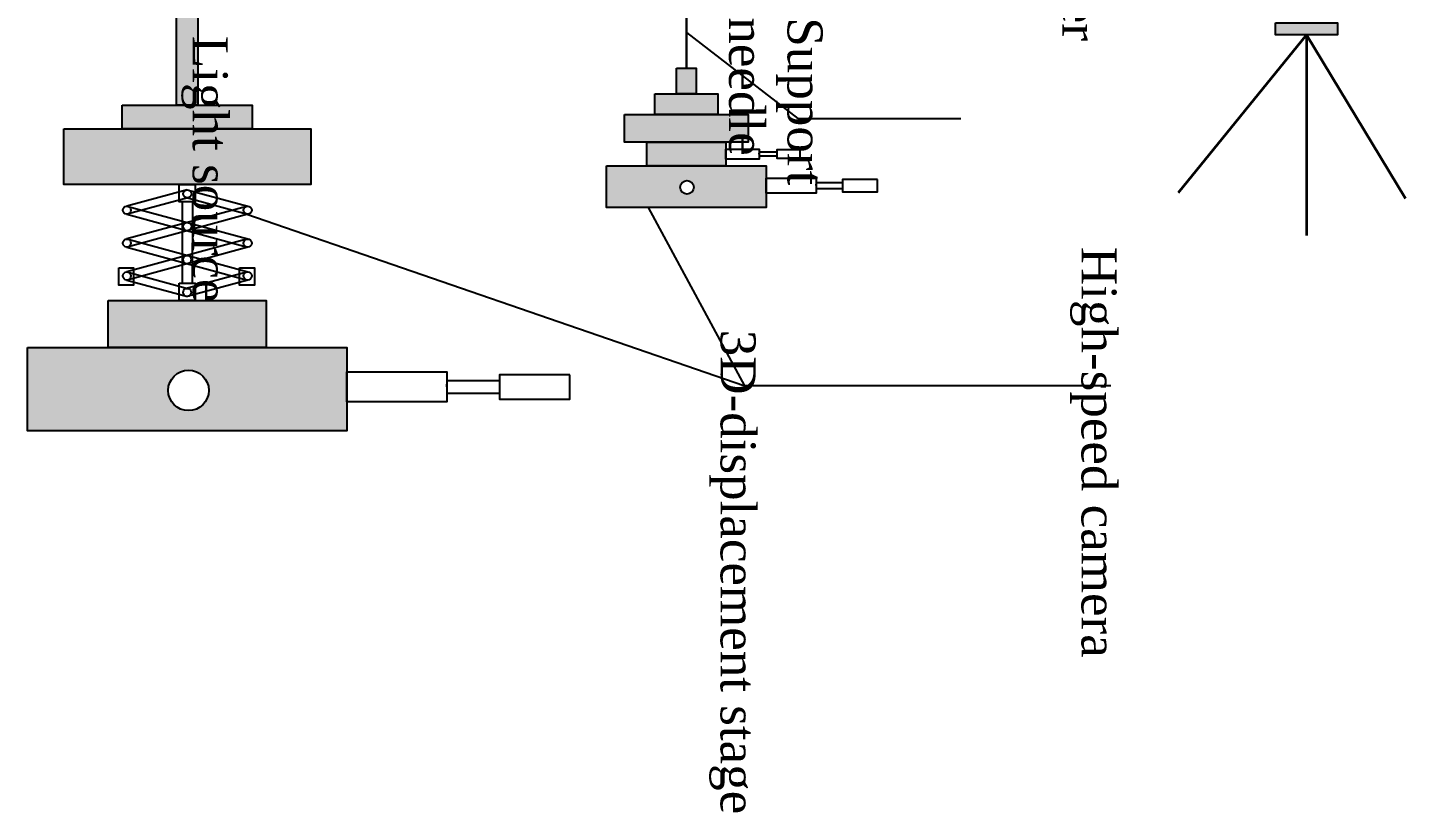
# Model space of a CAD drawing. Header units: millimetres. Extents: x 92 to 266, y -121 to 55.
# Drawn here: x 91.9 to 248.9, y -120.8 to -31.4 of the extents above; entities that cross this region are included whole.
import ezdxf

# ---------------------------------------------------------------- set-up
doc = ezdxf.new("R2010")
doc.units = ezdxf.units.MM
doc.styles.add('说明', font='', dxfattribs={"height": 3})
doc.styles.get('说明').set_extended_font_data('SimSun')

msp = doc.modelspace()

# ---------------------------------------------------------------- hatches: boundary and pattern name
h = msp.add_hatch(color=9)
h.paths.add_polyline_path([(170.55, -38.97), (163.38, -38.97), (163.38, -41.32), (170.55, -41.32)])
h.paths.add_polyline_path([(117.49, -40.24), (102.68, -40.24), (102.68, -42.97), (117.49, -42.97)])
h.paths.add_polyline_path([(111.3, 53.59), (108.87, 53.59), (108.87, -40.24), (111.3, -40.24)])
h.paths.add_polyline_path([(165.97, 42.62), (111.3, 42.62), (111.3, 41.45), (165.97, 41.45)])
h.paths.add_polyline_path([(124.27, 41.45), (122.4, 41.45), (111.3, 35.42), (111.3, 34.4)])
for color, points in [(256, [(241.16, -30.86), (234.12, -30.86), (234.12, -32.26), (241.16, -32.26)]), (104, [(168.09, -36.05), (165.84, -36.05), (165.84, -38.97), (168.09, -38.97)])]:
    msp.add_hatch(color=color).paths.add_polyline_path(points)
h = msp.add_hatch(color=252)
h.paths.add_polyline_path([(124.16, -42.97), (96.01, -42.97), (96.01, -49.29), (124.16, -49.29)])
h.paths.add_polyline_path([(128.26, -67.87), (91.89, -67.87), (91.89, -77.35), (128.26, -77.35)])
h.paths.add_polyline_path([(107.92, -72.75, -1), (112.54, -72.75, -1)], flags=16)
h.paths.add_polyline_path([(176.06, -47.17), (157.87, -47.17), (157.87, -51.91), (176.06, -51.91)])
h.paths.add_polyline_path([(166.27, -49.61, -1), (167.81, -49.61, -1)], flags=16)
h.paths.add_polyline_path([(174, -41.32), (159.93, -41.32), (159.93, -44.49), (174, -44.49)])
h = msp.add_hatch(color=256)
h.paths.add_polyline_path([(119.09, -62.5), (101.06, -62.5), (101.06, -67.87), (119.09, -67.87)])
h.paths.add_polyline_path([(171.5, -44.32), (162.49, -44.32), (162.49, -47), (171.5, -47)])

# ---------------------------------------------------------------- linework, layer by layer
at = {"lineweight": 30}
msp.add_line((166.97, -36.05), (166.97, -27.9), dxfattribs=at)
for p, q in [((166.97, -31.98), (179.68, -41.76)), ((179.68, -41.76), (198.26, -41.76)), ((110.09, -49.89), (103.21, -51.76)), ((110.09, -49.89), (116.98, -51.76)), ((116.98, -51.76), (103.21, -55.5)), ((103.21, -51.76), (116.98, -55.5)), ((110.32, -50.76), (103.23, -52.69)), ((109.5, -51.26), (109.5, -60.52)), ((109.84, -50.75), (116.96, -52.69)), ((110.68, -51.26), (110.66, -60.52)), ((103.19, -52.69), (116.96, -56.43)), ((116.99, -52.69), (103.23, -56.43)), ((116.76, -52.63), (173.65, -72.25)), ((173.65, -72.25), (162.64, -51.91)), ((103.19, -56.43), (116.96, -60.18)), ((116.98, -55.5), (103.21, -59.25)), ((103.21, -55.5), (116.98, -59.25)), ((116.99, -56.43), (103.23, -60.18)), ((103.21, -59.25), (110.26, -61.17)), ((116.98, -59.25), (109.85, -61.19)), ((103.19, -60.18), (110.1, -62.06)), ((116.99, -60.18), (110.08, -62.06)), ((215.36, -72.25), (173.65, -72.25))]:
    msp.add_line(p, q)
at = {"lineweight": 35}
for q in [(223.01, -50.24), (237.64, -55.1), (248.92, -50.89)]:
    msp.add_line((237.64, -32.26), q, dxfattribs=at)
for points in [[(108.87, 53.59), (111.3, 53.59), (111.3, -40.24), (108.87, -40.24)], [(234.12, -30.86), (241.16, -30.86), (241.16, -32.26), (234.12, -32.26)], [(165.84, -36.05), (168.09, -36.05), (168.09, -38.97), (165.84, -38.97)], [(163.38, -38.97), (170.55, -38.97), (170.55, -41.32), (163.38, -41.32)], [(102.68, -40.24), (117.49, -40.24), (117.49, -42.97), (102.68, -42.97)], [(159.93, -41.32), (174, -41.32), (174, -44.49), (159.93, -44.49)], [(96.01, -42.97), (124.16, -42.97), (124.16, -49.29), (96.01, -49.29)], [(162.46, -44.49), (171.47, -44.49), (171.47, -47.17), (162.46, -47.17)], [(171.47, -45.26), (175.28, -45.26), (175.28, -46.4), (171.47, -46.4)], [(179.94, -45.36), (177.27, -45.36), (177.27, -46.3), (179.94, -46.3)], [(175.28, -45.72), (175.28, -45.72), (175.28, -45.83), (175.28, -45.83)], [(157.87, -47.17), (176.06, -47.17), (176.06, -51.91), (157.87, -51.91)], [(176.06, -48.56), (181.77, -48.56), (181.77, -50.27), (176.06, -50.27)], [(109.18, -49.29), (110.99, -49.29), (110.99, -51.26), (109.18, -51.26)], [(181.77, -49.25), (181.77, -49.25), (181.77, -49.42), (181.77, -49.42)], [(188.77, -48.72), (184.76, -48.72), (184.76, -50.12), (188.77, -50.12)], [(102.29, -58.78), (103.97, -58.78), (103.97, -60.78), (102.29, -60.78)], [(116.05, -58.78), (117.74, -58.78), (117.74, -60.78), (116.05, -60.78)], [(109.17, -60.52), (110.98, -60.52), (110.98, -62.5), (109.17, -62.5)], [(101.06, -62.5), (119.09, -62.5), (119.09, -67.87), (101.06, -67.87)], [(91.89, -67.87), (128.26, -67.87), (128.26, -77.35), (91.89, -77.35)], [(128.26, -70.64), (139.69, -70.64), (139.69, -74.07), (128.26, -74.07)], [(139.69, -72.03), (139.69, -72.03), (139.69, -72.36), (139.69, -72.36)], [(153.67, -70.96), (145.66, -70.96), (145.66, -73.76), (153.67, -73.76)]]:
    msp.add_lwpolyline(points, close=True)
for points in [[(175.28, -45.59), (177.27, -45.59), (177.27, -46.07), (175.28, -46.07)], [(181.77, -49.05), (184.76, -49.05), (184.76, -49.78), (181.77, -49.78)], [(139.69, -71.63), (145.66, -71.63), (145.66, -73.09), (139.69, -73.09)]]:
    msp.add_lwpolyline(points)
for centre, radius in [((110.09, -50.36), 0.465), ((110.09, -50.36), 0.465), ((167.04, -49.61), 0.77), ((103.21, -52.22), 0.465), ((116.98, -52.22), 0.465), ((110.09, -54.09), 0.465), ((103.21, -55.97), 0.465), ((116.98, -55.97), 0.465), ((110.08, -57.85), 0.465), ((103.21, -59.71), 0.465), ((116.98, -59.71), 0.465), ((110.08, -61.59), 0.465), ((110.08, -61.59), 0.465), ((110.23, -72.75), 2.31)]:
    msp.add_circle(centre, radius)

# ---------------------------------------------------------------- texts
at = {"char_height": 4, "attachment_point": 1, "rotation": 270, "style": '说明'}
for s, width, insert in [('{\\fTimes New Roman|b0|i0|c0|p18;Computer}', 51.155, (213.83, -8.78)), ('{\\fTimes New Roman|b0|i0|c0|p18;Support needle}', 8.5438, (182.5, -30.25)), ('{\\fTimes New Roman|b0|i0|c0|p18;Light source}', 51.155, (114.71, -32.37)), ('{\\fTimes New Roman|b0|i0|c0|p18;High-speed camera}', 51.155, (216, -56.41)), ('{\\fTimes New Roman|b0|i0|c0|p18;3D-displacement stage}', 115.1958, (174.87, -65.84))]:
    msp.add_mtext_dynamic_manual_height_columns(s, width=width, gutter_width=15, heights=[0], dxfattribs=dict(at, insert=insert))

doc.saveas('drawing.dxf')
